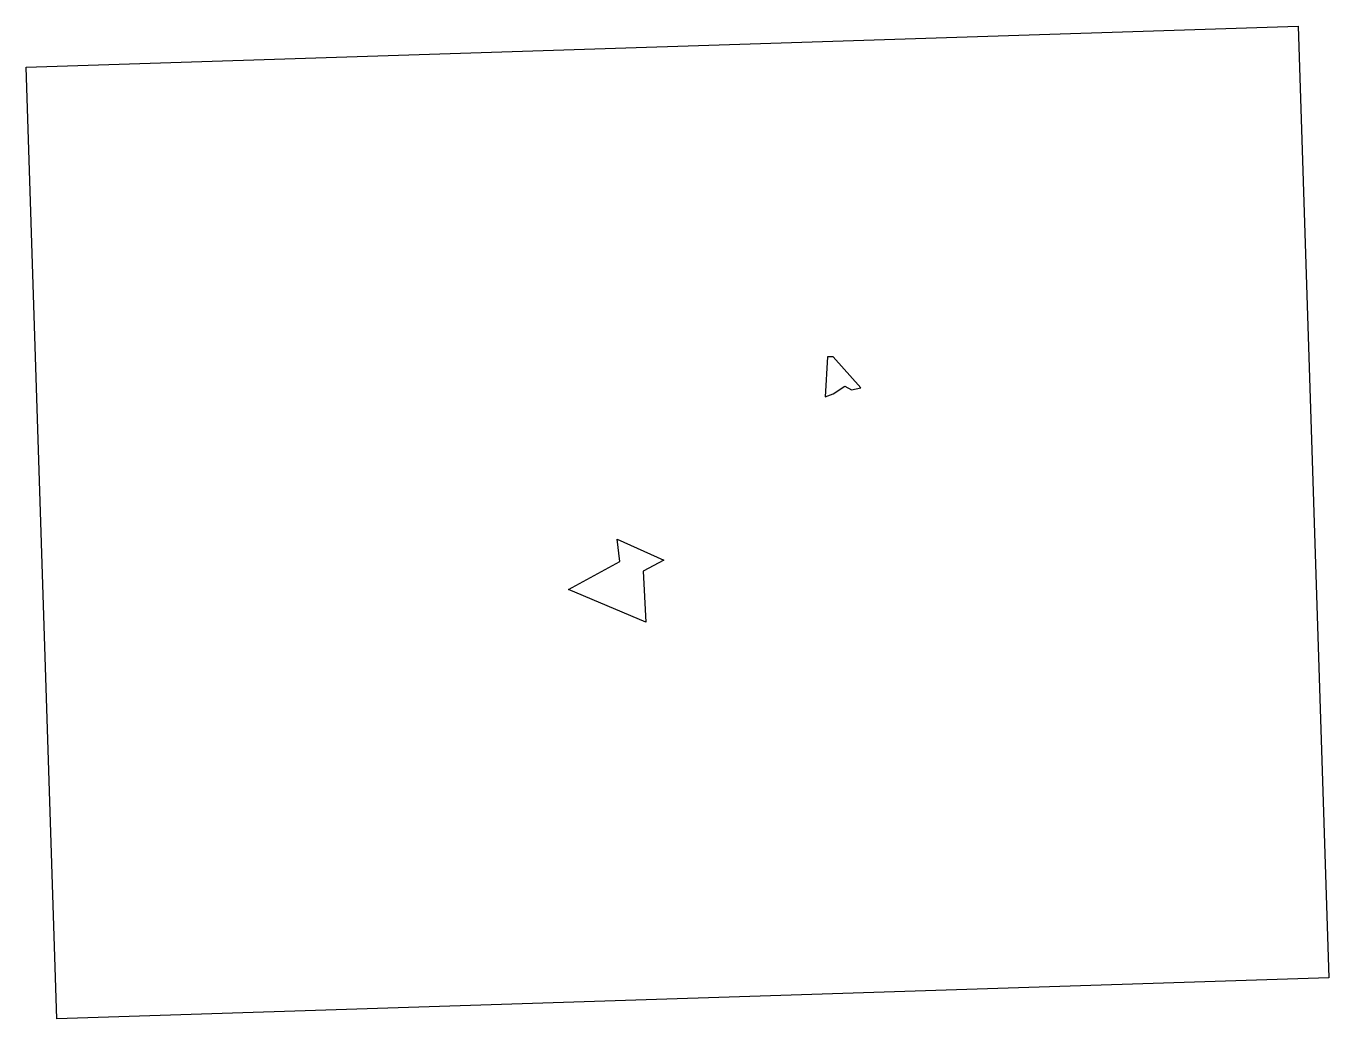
# Model space of a CAD drawing. Header units: millimetres. Extents: x -393 to 516, y -365 to 328.
import ezdxf

# ---------------------------------------------------------------- set-up
doc = ezdxf.new("R2010")
doc.units = ezdxf.units.MM
picture_1 = doc.add_image_def('image1.jpg', size_in_pixel=(4140, 3096))

msp = doc.modelspace()

# ---------------------------------------------------------------- linework, layer by layer
for points in [[(189.49, 75.04), (170.22, 96.72), (166.2, 96.72), (164.48, 68.84), (170.22, 70.9), (178.36, 76.18), (182.84, 73.77), (189.49, 75.04)], [(51.97, -45.24), (37.49, -52.99), (39.35, -88.56), (-14.72, -65.75), (21.13, -46.25), (19.27, -30.61), (51.97, -45.24)]]:
    msp.add_lwpolyline(points)

# ---------------------------------------------------------------- pictures from other files: only their frames are drawn
image = msp.add_image(picture_1, insert=(-372.09, -365.42), size_in_units=(888.86, 664.71), rotation=1.84456)
image.dxf.flags = 7

doc.saveas('drawing.dxf')
